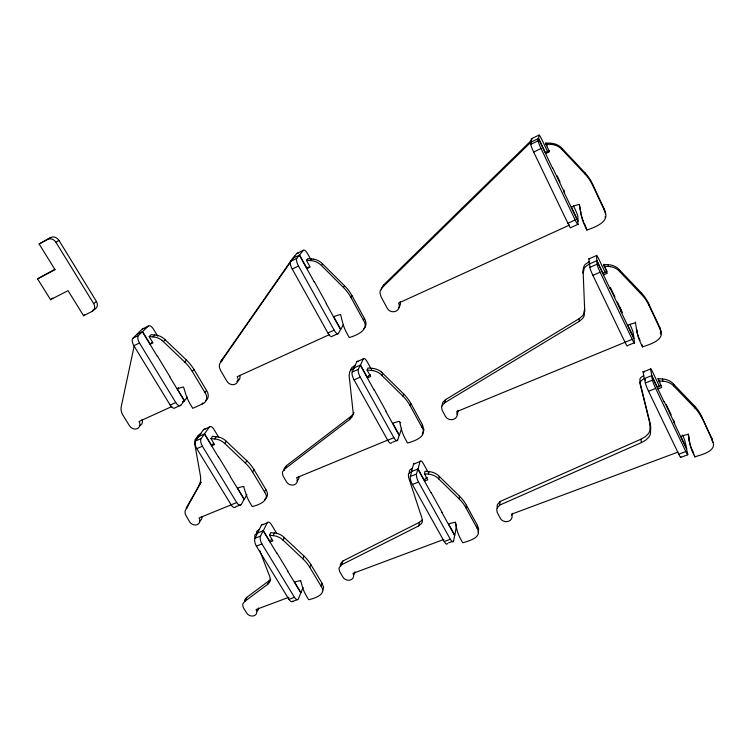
<?xml version="1.0" encoding="UTF-8"?>
<svg xmlns="http://www.w3.org/2000/svg" width="751" height="751" viewBox="0 0 751 751"><rect width="100%" height="100%" fill="white"/><g stroke="black" fill="none" stroke-linecap="round" stroke-linejoin="round"><path stroke-width="1.13" d="M550.511 143.244L545.93 143.047L545.846 144.192L550.455 144.389L550.511 143.244L552.586 143.441A16.991 16.419 -27.3 0 1 560.884 147.196L584.888 172.711A46.262 44.431 -15.7 0 1 592.473 183.892L604.602 209.82L605.569 214.242M545.846 144.192L549.441 151.73L545.817 153.467L545.902 152.275L549.507 150.538M256.485 532.797L256.56 532.177A4.337 3.642 26.1 0 1 257.03 531.07L259.273 529.446M678.003 452.074L511.515 514.2A6.205 5.36 10.1 0 1 508.605 521.25A6.205 5.36 10.1 0 1 500.373 518.359L497.228 512.407L496.73 509.676A6.43 5.576 10.2 0 1 497.134 508.014L499.715 505.104L500.1 501.49L640.885 439.232L645.034 436.894L648.019 434.069A13.452 11.847 -2 0 0 649.84 430.736L650.178 423.714M531.145 142.042L530.816 144.342A7.116 0.732 65.3 0 0 533.689 152.049L567.897 223.3A6.956 0.704 65.8 0 0 570.788 227.628L578.017 224.333A6.975 0.657 65.8 0 1 575.172 219.968L541.02 148.491A7.134 0.685 65.4 0 1 538.11 140.784L538.364 138.513L552.529 168.186M545.817 153.467L538.627 138.391L538.993 135.077L531.37 138.794L530.891 142.164L382.606 287.173L380.269 290.834A7.454 7.003 25.3 0 0 379.987 292.815L380.935 296.532L387.225 308.239A6.496 6.083 23.7 0 0 395.899 311.214A6.496 6.083 23.7 0 0 398.603 303.047L569.615 225.018M455.237 522.377L456.749 528.957A46.928 40.451 10.4 0 0 460.645 539.068L462.682 542.748C468.54 541.152 483.203 537.387 476.988 528.028L477.373 525.306L466.409 505.235A40.028 34.555 15.5 0 0 459.509 496.158L438.011 475.176A14.598 12.786 15.8 0 0 430.774 471.853L425.047 471.262L424.428 473.759L427.76 479.805L424.719 480.997L418.035 468.924L419.987 461.536A6.102 1.84 68.1 0 1 423.451 463.752L427.92 471.863M196.856 438.406L197.137 437.11A7.369 6.318 32.5 0 1 197.926 435.608L200.892 433.365M476.988 528.028L465.977 507.883L466.409 505.235M448.563 542.86L453.632 540.983L454.608 535.435L441.748 512.22M459.509 496.158L459.039 498.767L437.439 477.702A14.673 12.833 15.8 0 0 430.173 474.369L424.428 473.759M350.576 370.609L350.961 369.201A7.745 7.041 24.5 0 1 351.9 367.568L355.261 365.108M134.213 345.854L121.08 407.408A14.166 12.016 37 0 0 122.479 414.458L129.519 425.836A5.98 5.05 36.3 0 0 137.358 428.596A5.98 5.05 36.3 0 0 139.038 421.489L171.819 406.535M438.762 478.866L439.326 476.341M221.62 361.794L221.864 360.855M443.869 539.443L352.97 573.36A5.839 4.891 20.3 0 1 350.679 579.875A5.839 4.891 20.3 0 1 342.907 577.115L339.677 571.558L339.058 569.014A6.055 5.079 20.6 0 1 339.339 567.474L341.564 564.79L418.673 525.916L419.546 522.255L422.456 519.823M428.38 474.125L428.99 471.619M444.883 402.658L445.634 399.598L579.152 318.668L582.4 315.918A10.42 9.66 -4 0 0 584.034 313.007L584.588 308.961L584.184 315.645A10.486 9.716 -3.8 0 1 582.541 318.574L579.265 321.334L444.883 402.658L442.039 405.493A5.642 5.097 14.4 0 0 441.579 407.164L442.086 410.008L445.409 416.289A6.337 5.717 14 0 0 453.857 419.218A6.337 5.717 14 0 0 456.674 411.642L632.201 339.311A6.787 0.62 66.4 0 0 634.548 342.681L627.414 345.62A6.768 0.667 66.4 0 1 625.029 342.278L592.896 275.364A6.862 0.685 66 0 1 589.864 267.375L589.582 263.892M424.719 480.997L425.348 478.471L427.366 477.674M453.632 540.983A6.205 1.84 69.3 0 1 450.328 539.246L418.542 482.048A6.252 1.924 68.4 0 1 416.476 474.041L417.809 469.009L430.98 492.787M660.42 334.017L660.739 331.06L659.894 327.699L648.488 303.32A45.21 41.483 -6.4 0 0 641.27 292.768L618.242 268.586A16.55 15.358 -10.2 0 0 610.216 264.915L603.71 264.436L607.296 273.242L603.729 274.8L596.961 260.635L596.444 255.584L588.925 258.917L589.328 264.005L585.311 266.84A8.608 8.036 -9.7 0 0 584.1 268.698L583.245 273.298L583.18 269.055L583.949 266.342A8.543 7.989 -10 0 1 585.16 264.493L589.141 261.677M418.673 525.916L421.602 523.466A6.571 5.661 16.5 0 0 422.269 521.926L422.137 518.716L408.61 477.505L408.403 474.501A4.6 4.046 17.1 0 1 408.985 473.308L411.529 471.515L413.566 464.118L419.987 461.536M447.502 543.442A6.196 1.877 69.4 0 1 444.216 541.527L412.393 484.479A6.233 1.953 68.4 0 1 410.356 476.481L411.745 471.431M401.625 428.295L399.401 435.28L392.773 423.32A27.928 24.811 18 0 1 399.532 421.395L401.222 428.417A47.923 43.089 14.3 0 0 405.409 439.138L407.558 443.024C413.979 441.231 428.267 436.603 421.799 427.056L422.456 424.728L410.872 403.503A40.958 36.677 21.3 0 0 403.644 393.937L381.301 371.933M421.799 427.056L410.159 405.747L410.872 403.503M392.548 442.245L397.664 440.142L399.185 435.373L385.592 410.825M187.59 506.559L188.097 505.273M403.644 393.946L402.902 396.143L380.447 374.045A15.029 13.621 22.7 0 0 372.975 370.618M341.564 564.79L342.86 561.016L419.546 522.255M605.015 217.311L605.259 216.588M300.653 580.692L302.418 586.822A44.14 36.846 20.4 0 0 306.586 596.256L308.67 599.702C314.34 598.472 327.295 594.52 321.062 586.165L322.095 583.33L310.858 564.574A37.86 31.382 24.1 0 0 303.977 556.069L282.958 536.364A13.809 11.584 25 0 0 276.096 533.21L270.782 532.6L269.515 535.247L272.923 540.88L270.182 541.959L263.338 530.685L267.187 522.874A5.801 2.563 69.4 0 1 271.421 524.611L276.875 533.642M303.066 587.46L301.001 592.755L294.58 582.166A25.787 21.244 22.1 0 1 300.653 580.673M321.062 586.165L309.769 567.343L310.858 564.574M381.818 375.275L382.663 373.153M309.769 567.343A38.019 31.476 24.1 0 0 302.86 558.81L303.977 556.069M372.045 368.309L368.028 367.999L367.108 370.083L371.144 370.403L372.045 368.309L373.867 368.544A14.954 13.574 22.7 0 1 381.311 371.923M387.507 440.189L296.654 477.692A5.98 5.163 25.8 0 1 294.476 484.677A5.98 5.163 25.8 0 1 286.516 481.879L283.033 475.89L282.404 473.271A5.97 5.154 26.2 0 1 282.686 471.675L284.939 468.849L349.515 419.565L350.848 416.476L353.064 414.223A10.899 9.754 24.4 0 0 353.345 413.81M370.6 367.943L367.248 361.851A6.224 1.953 66.2 0 0 363.306 358.894L360.499 365.033L367.577 377.809L368.478 375.697L370.515 374.805M288.947 597.252L256.082 609.512A5.642 4.581 24.7 0 1 254.138 615.717A5.642 4.581 24.7 0 1 246.657 613.032L243.38 607.709L242.704 605.268A5.848 4.759 24.9 0 1 242.911 603.813L244.92 601.269L267.656 584.353L269.356 580.542L270.689 579.293M302.85 558.81L283.033 540.129L284.235 537.463M397.664 440.142A6.29 1.981 67.5 0 1 393.89 437.673L360.255 377.152A6.374 2.046 66.4 0 1 358.358 369.323L360.273 365.127L374.205 390.285M349.515 419.565L351.75 417.303A10.965 9.801 24.4 0 0 353.28 413.67L349.131 375.575L349.609 372.045A7.792 7.078 24.5 0 1 350.557 370.403L353.937 367.934L356.828 361.757L363.306 358.894M391.524 442.668A6.28 2.009 67.6 0 1 387.713 440.227L354.04 379.865A6.365 2.084 66.4 0 1 352.181 372.045L354.153 367.83M244.92 601.269L246.732 597.402L269.356 580.542M478.143 532.515L478.687 528.929L477.373 525.306M270.182 541.959L271.449 539.293M269.515 535.247L273.186 535.623L274.434 532.975M287.633 571.117L300.804 592.821L298.551 598.585A5.895 2.572 71.3 0 1 294.448 597.298L261.911 543.912A5.933 2.675 69.8 0 1 260.522 536.083L263.15 530.76L276.621 552.971M382.606 287.173L383.789 284.789L531.107 140.625M255.115 538.551L254.758 535.763A4.356 3.661 26.1 0 1 255.227 534.656L257.48 533.032L261.395 525.202L267.187 522.874M292.749 601.185A5.886 2.6 71.4 0 1 288.928 599.354L256.373 546.099A5.924 2.704 69.9 0 1 255.011 538.279L257.677 532.947M343.376 324.685L340.785 329.436L333.763 316.772A28.669 26.313 27.2 0 1 340.607 314.585L342.484 322.066A49.115 45.839 23.7 0 0 346.981 333.435L349.262 337.556C356.256 335.519 370.112 329.961 363.409 320.208L364.357 318.321L352.097 295.856A42.169 38.789 32.5 0 0 344.521 285.755L321.278 262.643A15.433 14.335 36.5 0 0 313.627 259.142M284.939 468.849L286.619 465.545L350.848 416.476M222.24 359.936L294.721 256.072M264.53 491.924L265.835 489.427L253.988 469.647L252.618 472.069L264.53 491.924C270.961 500.41 258.457 505.151 252.252 506.559L250.055 502.935A45.257 38.93 25.8 0 1 245.615 492.966L243.681 486.46M186.117 508.277L201.09 482.076L185.168 510.858A9.575 7.989 30 0 0 185.403 514.426L189.618 521.879A5.792 4.825 29.8 0 0 197.278 524.602A5.792 4.825 29.8 0 0 199.09 517.965L236.706 502.55A5.97 2.751 68.5 0 0 241.287 504.475L244.103 499.387L230.228 476.51M293.181 258.156L290.543 261.423A6.581 2.197 64 0 0 292.223 269.018L327.905 332.993A6.44 2.14 65.4 0 0 332.233 336.251L338.429 333.425L340.56 329.539L326.169 303.554M246.882 494.637L244.3 499.302L237.532 488.15A26.454 22.399 27.3 0 1 243.671 486.441M363.409 320.208L351.083 297.64L352.097 295.856M252.627 472.069A39.071 33.138 29.7 0 0 245.399 463.104L246.807 460.72L225 440.105A14.213 12.194 31.4 0 0 217.95 436.875L212.533 436.322L210.975 438.603L214.57 444.554L211.81 445.756L204.601 433.862L197.776 436.932L195.711 438.715A7.407 6.346 32.4 0 0 194.931 440.227L194.762 444.01L200.423 475.824A18.662 15.724 31.9 0 1 198.959 485.418M351.083 297.64A42.375 38.939 32.5 0 0 343.47 287.502L344.521 285.765M245.399 463.104L224.821 443.559L226.323 441.25M313.618 259.161L307.666 258.691L306.427 260.315L310.172 267.084L307.075 268.576L299.574 255.03L292.533 258.485L220.907 361.306L219.48 364.535A8.768 7.745 35.1 0 0 219.47 367.446L220.569 370.478L226.999 381.358A6.168 5.435 34.1 0 0 235.157 384.193A6.168 5.435 34.1 0 0 237.203 376.702L329.154 334.739M211.81 445.756L213.368 443.447M210.975 438.603L214.711 438.941L216.26 436.65M241.287 504.475L235.767 506.747A5.961 2.779 68.6 0 1 231.158 504.841L196.809 448.657A6.027 2.882 66.6 0 1 195.626 440.987L201.174 438.537L209.322 427.122A5.905 2.722 66.4 0 1 214.035 429.497L218.851 437.486M343.47 287.511L321.531 265.572L322.686 263.93M198.696 436.462L203.493 429.703L209.322 427.122M195.626 440.987L198.893 436.378M322.611 590.971L323.615 587.32L322.095 583.33M307.075 268.576L308.304 266.915M306.427 260.315L310.548 260.569L311.759 258.945M177.377 388.99A27.289 23.544 34.5 0 1 183.554 387.037L185.685 393.956A46.656 40.986 33.8 0 0 190.444 404.507L192.763 408.337L201.794 404.254L202.873 402.818M201.794 404.254C206.938 402.752 208.093 396.397 204.882 392.491L206.497 390.37L193.993 369.492A40.216 34.64 37.3 0 0 186.473 360.095L163.821 338.513A14.72 12.776 39.7 0 0 156.584 335.19M220.907 361.306L223.038 358.574M290.543 261.423L296.776 258.382L303.338 250.29A6.44 2.065 64 0 1 307.797 254.082L310.614 259.179M157.729 336.185L153.514 329.201A6.102 2.863 62.9 0 0 148.285 326.103L142.418 328.966L132.908 338.232A6.224 3.032 62.8 0 0 133.885 345.713L170.177 405.089A6.102 2.948 65.1 0 0 175.312 407.699L180.869 405.165L184.314 400.837L169.651 376.683M182.39 401.71L184.511 400.743L187.384 397.11M292.956 258.26L296.805 253.481L303.338 250.29M204.882 392.491L192.312 371.529L193.993 369.492M178.522 387.572L177.367 388.971L184.511 400.743M192.312 371.529A40.394 34.762 37.3 0 0 184.755 362.085L186.473 360.095M422.25 434.003L423.977 429.938L422.456 424.728M161.991 340.41L163.371 341.611L165.192 339.705M363.85 328.769C366.939 326.112 366.3 321.456 364.357 318.321M383.789 284.789L381.461 288.422A7.407 6.966 25.3 0 0 381.255 289.398M148.285 326.103L142.577 331.642L150.2 344.202L152.077 342.287M150.2 344.202L152.979 342.869L149.177 336.589L152.988 336.87L154.856 334.984L156.584 335.199M149.177 336.589L151.064 334.702L154.856 334.984M265.713 498.467C268.501 496.167 267.619 492.055 265.835 489.427M132.908 338.232L138.494 335.509L142.38 331.735L157.391 356.472M92.091 311.402L94.814 309.149A6.243 5.351 44.5 0 0 96.428 301.442L58.916 240.348A6.412 5.464 49.1 0 0 50.711 237.523L39.127 243.991L55.039 269.665L37.55 278.874L50.561 299.668L68.031 290.637L83.568 315.702L92.091 311.402A6.28 5.37 44.4 0 0 93.697 303.648L96.428 301.442M83.568 315.702L84.947 314.566M286.619 465.545L284.376 468.361A5.933 5.135 26.2 0 0 284.094 469.948L284.113 470.37M246.732 597.402L244.732 599.936A5.811 4.75 24.9 0 0 244.526 601.016M267.656 584.353L269.703 582.072A7.763 6.412 24.8 0 0 270.332 579.744L269.74 576.59L259.705 550.511M342.86 561.016L340.654 563.682A6.017 5.06 20.5 0 0 340.372 565.212L340.532 566.442M205.502 400.921C209.294 398.668 208.787 393.515 206.497 390.37M500.1 501.49L497.537 504.4A6.393 5.548 10.2 0 0 497.134 506.043L497.462 508.296M50.561 299.668L52.777 298.034M264.634 499.293L265.206 498.889M37.55 278.874L54.936 269.262M445.634 399.598L442.808 402.423A5.604 5.079 14.3 0 0 442.348 404.085L442.527 405.925M39.127 243.991L47.67 239.381A6.449 5.492 49 0 1 55.921 242.235L58.916 240.348M47.67 239.381L50.711 237.523M92.927 310.107L94.814 309.149M136.644 334.533L142.577 331.642M530.891 142.164L538.627 138.391M530.816 144.342L538.11 140.784M133.885 345.713L139.489 343A6.233 3.004 62.9 0 1 138.494 335.509M292.223 269.018L298.476 265.985A6.59 2.169 64 0 1 296.776 258.382M533.689 152.049L541.02 148.491M499.715 505.104L641.401 442.611L645.578 440.264L648.582 437.42A13.537 11.913 -1.9 0 0 650.413 434.069L650.76 427.019L640.453 385.301L640.509 381.959A5.097 4.544 -5 0 1 641.27 380.616L643.804 378.786L651.821 375.575L650.516 368.994L643.091 371.97L644.283 378.579M170.177 405.089L175.762 402.536A6.111 2.92 65.1 0 0 180.869 405.165M327.905 332.993L334.139 330.149A6.459 2.103 65.4 0 0 338.429 333.425M567.897 223.3L575.172 219.968M571.408 207.088A31.683 29.927 -14 0 1 579.284 204.479L580.711 212.833A55.142 51.528 -22.3 0 0 584.71 225.507L586.888 230.069C594.407 227.337 611.023 221.864 604.395 210.336L592.623 185.244A46.496 44.647 -15.3 0 0 585.01 174.007L560.866 148.379A17.076 16.503 -26.9 0 0 552.539 144.577L550.455 144.389M353.937 367.934L360.499 365.033M589.328 264.005L596.961 260.635M352.181 372.045L358.358 369.323M589.864 267.375L597.064 264.202L596.707 260.747L610.019 288.619M196.809 448.657L202.376 446.216A6.036 2.854 66.6 0 1 201.174 438.537M354.04 379.865L360.255 377.152M592.896 275.364L600.133 272.2A6.881 0.648 66 0 1 597.064 264.202M367.577 377.809L370.647 376.476L367.108 370.083M412.459 468.126L409.933 469.91A4.572 4.027 17.1 0 0 409.351 471.102L409.267 472.877M643.738 375.556L640.744 377.575A5.06 4.525 -5.1 0 0 639.983 378.917L639.936 382.24L649.934 422.588M387.713 440.227L393.89 437.673M637.993 335.331A53.424 47.98 -12.2 0 1 636.397 328.703L636.773 330.722A53.697 48.195 -12.1 0 0 640.453 342.597L642.509 346.896C649.38 344.456 666.306 340.034 659.988 328.816L648.92 305.235A45.435 41.662 -6.2 0 0 641.673 294.636L618.533 270.341A16.635 15.424 -10.1 0 0 610.46 266.652M257.48 533.032L263.338 530.685M411.529 471.515L418.035 468.924M255.011 538.279L260.522 536.083M410.356 476.481L416.476 474.041M680.697 456.636A6.665 0.62 67 0 1 678.754 454.177L648.526 391.224A6.721 0.648 66.7 0 1 645.353 382.991L652.45 380.166L651.568 375.669L664.091 401.907M661.218 385.244L657.707 386.634L658.176 388.905L661.697 387.516L658.054 378.617L664.41 379.189A16.184 14.344 -5.4 0 1 672.211 382.728L694.318 405.718A44.262 38.77 -3.3 0 1 701.199 415.688L711.929 438.65L712.718 442.527M256.373 546.099L261.911 543.912M412.393 484.479L418.542 482.048M648.526 391.224L655.661 388.408L685.832 451.539A6.684 0.573 66.9 0 0 687.728 454.017L686.517 448.901L674.314 423.329L673.572 420.044M288.928 599.354L294.448 597.298M444.216 541.527L450.328 539.246M678.754 454.177L685.832 451.539M292.186 601.617L297.687 599.58M680.716 457.387L687.775 454.768M688.16 433.994L689.531 441.672A52.467 45.051 -7.5 0 0 692.938 452.825L694.863 456.88C701.143 454.665 718.322 451.229 712.295 440.302L701.19 415.688M603.926 266.164L610.46 266.661M658.524 380.851L664.917 381.433M310.548 260.569L312.416 260.785A15.508 14.4 36.4 0 1 320.114 264.277L321.531 265.572M152.988 336.87L154.715 337.086A14.785 12.823 39.6 0 1 162 340.4M371.144 370.403L372.975 370.637M214.711 438.941L216.41 439.175A14.278 12.232 31.3 0 1 223.498 442.405L224.821 443.559M273.186 535.623L274.857 535.876A13.875 11.622 25 0 1 281.756 539.021L283.033 540.129M163.371 341.611L184.755 362.095M701.875 418.091A44.478 38.921 -3.2 0 0 694.966 408.075L672.746 385A16.269 14.41 -5.3 0 0 664.917 381.424M55.921 242.235L93.697 303.648M139.489 343L175.762 402.536M202.376 446.216L236.706 502.55M157.466 356.171L169.979 376.795M218.691 457.087L230.538 476.613M276.697 552.708L287.943 571.229M204.403 433.947L218.607 457.359M298.476 265.985L334.139 330.149M314.209 281.465L326.507 303.667M374.308 389.976L385.92 410.947M431.093 492.506L442.076 512.332M299.358 255.143L314.115 281.794M645.541 380.569L644.536 378.476L645.353 382.991M552.661 167.811L564.452 192.509M571.398 207.069L578.11 221.141L577.876 216.635A6.797 0.629 65.7 0 0 574.956 209.022L573.445 205.858M610.159 288.281L621.237 311.496L620.946 309.562M651.821 375.575L658.176 388.905M664.231 401.588L674.67 423.451L674.304 421.837M600.133 272.2L632.201 339.311M585.029 224.878L586.888 230.069M693.746 453.313L692.309 450.29L692.732 451.98M545.93 143.047L547.272 145.854M603.71 264.436L607.071 271.486L603.513 273.035L603.729 274.8M658.054 378.617L659.857 382.409M547.958 152.378L542.062 140.015A6.947 0.648 65.4 0 0 538.993 135.077M605.306 272.716L599.016 259.517A6.703 0.61 66 0 0 596.444 255.584M659.688 386.831L652.638 372.017A6.562 0.573 66.5 0 0 650.516 368.994M557.111 175.772L560.039 181.911M610.422 287.502L614.928 296.955M617.435 302.212L622.438 312.707M666.212 404.451L671.159 414.815M711.563 437.805L712.295 440.302M694.318 405.718L694.966 408.075M694.44 455.172L694.863 456.88M673.563 384.014L674.116 386.286M659.5 326.798L659.988 328.816M648.488 303.32L648.92 305.235M662.429 378.945L662.926 381.189M641.27 292.768L641.673 294.636M642.105 344.803L642.509 346.896M650.131 423.686L650.516 425.883M634.548 342.681L633.825 338.513L620.87 311.374L620.364 307.994M639.936 382.24L640.453 385.301M579.556 205.136L580.617 211.36A54.861 51.275 -22.5 0 0 580.852 212.674M619.659 269.928L619.95 271.684M635.346 322.057L636.773 330.722M640.885 439.232L641.401 442.611M689.531 441.672L688.46 434.388A30.312 26.107 -3.8 0 0 680.828 436.369L686.771 448.807L684.987 441.316A6.515 0.544 66.8 0 0 682.659 435.092M604.179 208.862L604.395 210.336M608.188 264.709L608.423 266.436M592.464 183.892L592.623 185.244M584.888 172.711L585.001 174.007M584.71 225.507L584.597 223.967A54.861 51.275 -22.5 0 1 584.316 223.366M580.617 211.36L580.711 212.833M578.017 224.333L577.857 221.254L564.076 192.387L564.067 190.134M579.152 318.668L579.265 321.334M583.105 270.914L584.738 311.571M562.349 148.614L562.349 149.796M640.068 340.522A53.424 47.98 -12.2 0 1 639.805 339.959M639.552 339.386A53.424 47.98 -12.2 0 1 639.063 338.241M638.829 337.668A53.424 47.98 -12.2 0 1 638.19 335.922M635.534 322.911A30.96 27.937 -6.8 0 0 627.78 325.202L634.079 338.41L633.027 332.317A6.609 0.591 66.3 0 0 629.967 324.46M588.925 258.917A6.693 0.657 66 0 1 589.225 258.748M457.95 410.337A6.299 5.689 13.9 0 1 456.965 414.223M356.828 361.757A6.215 1.99 66.2 0 1 358.265 361.55M298.973 476.369A5.942 5.144 25.8 0 1 297.8 480.133M297.556 480.377A5.942 5.144 25.8 0 1 297.011 480.8M402.902 396.143A41.155 36.808 21.3 0 1 410.159 405.747M400.518 422.391A6.149 1.887 67.3 0 1 400.668 422.766M354.031 412.506A10.899 9.754 24.4 0 1 353.599 413.388M203.493 429.703A5.895 2.751 66.4 0 1 205.192 429.178M201.972 516.425A5.755 4.806 29.8 0 1 200.264 520.631M199.991 520.809A5.755 4.806 29.8 0 1 199.4 521.1M246.807 460.72A38.902 33.035 29.8 0 1 253.988 469.647M187.309 507.854A9.519 7.951 30 0 1 187.374 507.423M583.78 222.146A54.861 51.275 -22.5 0 1 583.274 220.925M583.039 220.306A54.861 51.275 -22.5 0 1 582.804 219.686M582.372 218.438A54.861 51.275 -22.5 0 1 581.79 216.541M581.612 215.903A54.861 51.275 -22.5 0 1 581.133 213.969M531.37 138.794A6.937 0.695 65.3 0 1 532.093 139.31M400.152 301.695A6.449 6.046 23.7 0 1 398.34 307.835M296.805 253.481A6.421 2.093 64 0 1 298.128 253.425M239.841 375.293A6.13 5.407 34.1 0 1 237.814 381.001M237.504 381.189A6.13 5.407 34.1 0 1 236.837 381.489M142.418 328.966A6.083 2.891 62.8 0 1 143.91 328.619M142.089 419.499A5.952 5.032 36.4 0 1 139.254 425.817M261.395 525.202A5.783 2.591 69.5 0 1 263.451 524.592M258.569 608.057A5.604 4.572 24.7 0 1 257.246 610.985M455.228 522.349A27.327 23.347 13.4 0 0 448.563 524.057L454.824 535.35L456.251 527.221A6.055 1.765 69.1 0 0 456.279 525.991M455.388 522.198A6.055 1.765 69.1 0 1 455.519 522.574M455.641 522.94A6.055 1.765 69.1 0 1 456.214 525.381M413.566 464.118A6.083 1.868 68.2 0 1 415.068 463.733M354.819 572.741A5.801 4.872 20.3 0 1 354.05 574.477M353.618 574.966A5.801 4.872 20.3 0 1 353.374 575.182M354.885 571.774A5.801 4.872 20.3 0 1 354.866 572.422M459.039 498.767A40.207 34.677 15.5 0 1 465.977 507.883M692.056 449.755A52.204 44.872 -7.6 0 1 691.587 448.676M691.361 448.14A52.204 44.872 -7.6 0 1 688.92 439.175M643.091 371.97A6.543 0.61 66.6 0 1 644.02 372.58M512.417 513.299A6.168 5.341 10 0 1 511.76 515.28M655.661 388.408A6.731 0.601 66.6 0 1 652.45 380.166"/></g></svg>
